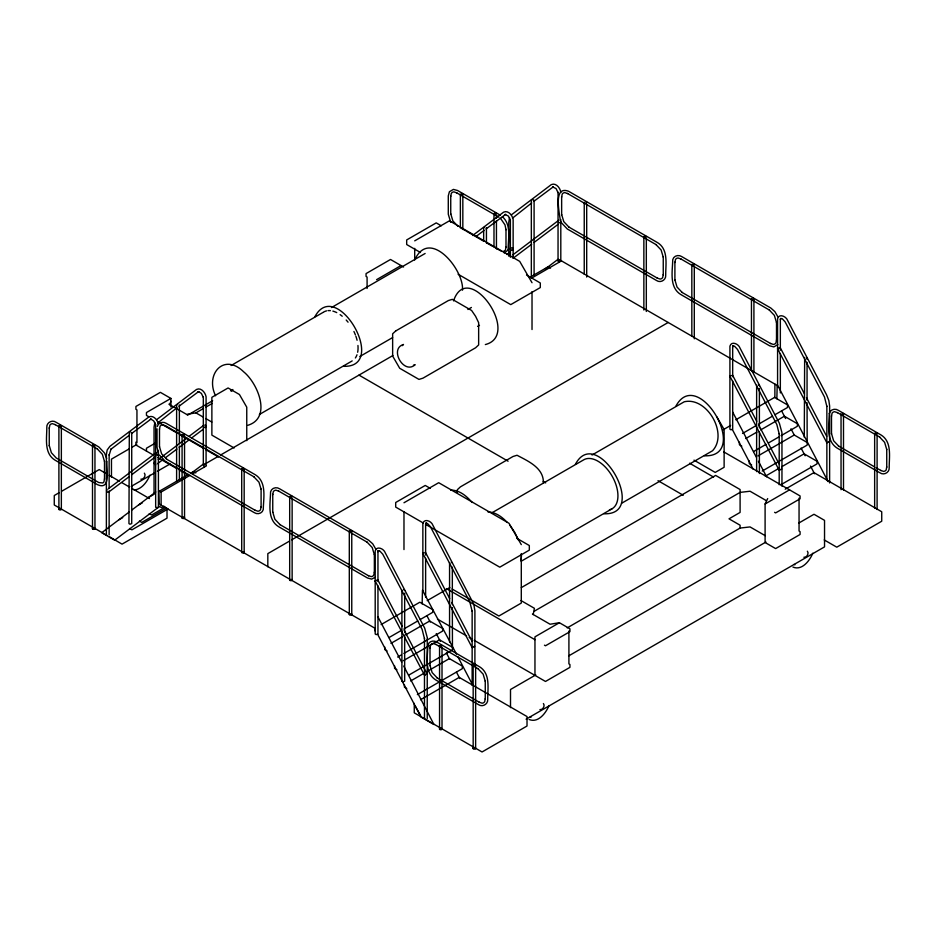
<?xml version="1.0" encoding="UTF-8"?>
<svg xmlns="http://www.w3.org/2000/svg" width="936" height="936" viewBox="0 0 936 936"><rect width="100%" height="100%" fill="white"/><g stroke="black" fill="none" stroke-linecap="round" stroke-linejoin="round"><path stroke-width="1.4" d="M109.138 455.107L111.045 449.023L110.659 449.467L129.32 435.263M559.096 262.209L559.166 259.541L777.196 385.421L776.857 398.759M49.257 428.208L49.842 425.073L50.93 424.078L52.334 423.634L55.341 424.687M104.504 478.834L103.919 481.958L102.831 482.964L98.771 482.555L56.242 457.996L51.386 452.731L49.257 445.548M159.494 429.308L160.079 426.184L161.167 425.178L162.571 424.745L165.578 425.798M261.097 506.704L260.5 509.827L259.424 510.834L258.008 511.267L255.013 510.214M272.75 494.699L273.347 491.575L274.423 490.569L275.827 490.136L278.834 491.189M374.353 572.095L373.756 575.219L372.68 576.225L371.276 576.658L368.269 575.605M450.742 196.408L451.327 193.284L452.404 192.278L453.82 191.845L456.826 192.898M453.55 300.877C467.941 258.231 522.183 335.205 485.339 344.565M430.01 648.028L430.607 644.904L431.683 643.898L433.099 643.465L436.094 644.518M505.99 247.046L505.393 250.169L503.416 251.503M508.154 249.853C508.014 238.972 511.758 225.026 502.398 216.684M485.257 698.665L484.672 701.789L483.596 702.796L482.18 703.228L479.173 702.175M561.647 197.133L562.243 193.998L563.32 193.003L564.724 192.559L567.731 193.612M520.907 560.524L521.539 555.317M663.25 274.517L662.653 277.653L661.577 278.647L660.173 279.092L657.166 278.039M674.903 262.525L675.5 259.389L676.576 258.383L677.992 257.95L680.987 259.003M776.506 339.908L775.921 343.044L774.832 344.038L773.428 344.471L770.422 343.418M831.496 416.239L832.081 413.115L833.169 412.109L834.573 411.676L837.58 412.729M886.743 466.865L886.158 470.001L885.07 470.995L883.666 471.44L880.659 470.387M169.697 404.726L170.902 401.275M533.204 614.589L534.397 608.295L520.954 600.526M377.957 551.749L378.565 550.625L378.167 551.07L379.77 550.953L382.765 554.206L422.113 629.331L424.476 638.762M425.623 524.23L426.219 523.107L425.821 523.552L427.436 523.435L430.42 526.687L469.767 601.813L472.142 611.243M732.677 346.952L733.286 345.829L732.888 346.273L734.491 346.156L737.486 349.409L776.833 424.534L779.197 433.965M780.343 319.433L780.94 318.31L780.542 318.766L782.157 318.638L785.14 321.89L824.487 397.016L826.862 406.446M154.849 422.44L154.042 427.132L154.042 454.732M509.57 217.643L508.763 222.347L508.763 256.171M157.318 426.5C158.219 422.545 163.192 421.141 166.374 423.423L255.423 474.833C267.041 482.204 263.437 498.151 263.262 509.523C262.373 513.478 257.388 514.87 254.206 512.589L165.169 461.179L159.424 455.107M231.66 391.248L232.865 389.528L230.584 390.839M314.847 316.824C336.34 276.061 389.458 368.07 343.418 366.304M415.245 258.851C430.209 228.208 464.244 270.048 462.478 290.195M575.418 464.291C596.899 423.528 650.017 515.537 603.977 513.77M675.815 406.318C698.069 364.35 751.854 457.517 704.387 455.809M149.959 475.207C147.069 481.865 141.874 489.247 134.094 490.055M548.999 705.592C545.945 712.986 538.188 723.352 529.109 719.48M799.052 498.186L799.052 531.028L800.081 531.625L800.081 534.479L775.628 548.59L765.098 542.517L765.098 503.977L767.695 498.572M812.834 553.188C809.78 560.582 802.012 570.948 792.944 567.064M157.751 422.943L176.986 407.745M512.472 218.158L531.695 202.948M777.828 344.6L773.826 346.917L769.626 345.805L680.577 294.395C668.959 287.013 672.563 271.066 672.738 259.705C673.627 255.75 678.612 254.346 681.794 256.628L770.831 308.038L774.891 311.641L777.875 316.813M425.903 674.458L424.499 675.113L375.196 581.045L375.699 580.706M473.569 646.94L472.154 647.607L422.861 553.527L423.353 553.188M424.499 675.113L425.599 674.435M404.048 629.963L427.015 673.78L426.512 674.131M780.624 469.661L779.208 470.317L729.916 376.249L730.408 375.909M828.29 442.155L826.874 442.81L777.582 348.73L778.073 348.391M156.64 419.667L196.548 389.435C201.135 387.223 205.382 392.699 206.084 396.794L206.084 465.169M511.36 214.87L551.269 184.638C555.949 182.415 560.371 188.113 560.804 192.348M129.32 432.128L128.946 523.61L129.964 524.195L131.719 523.61L131.719 432.724M804.656 357.412L804.281 437.217M402.188 345.676L403.498 344.46C388.849 348.871 404.013 375.149 415.163 364.666L413.455 365.192M375.336 577.173L371.662 579.103L367.474 577.98L278.425 526.57C266.795 519.199 270.41 503.252 270.574 491.891C271.475 487.925 276.448 486.533 279.63 488.814L368.679 540.224L372.727 543.816L375.722 548.999M131.344 433.731L150.918 419.141L153.703 420.907L155.657 424.932M179.01 406.224L198.572 391.622L201.369 393.389L203.323 397.414M108.248 488.849L156.394 452.556M108.634 492.125L129.262 476.576M131.555 474.844L155.633 456.698M158.207 459.599L186.861 438.001M189.154 436.281L204.06 425.049M157.435 463.741L163.168 459.424M165.461 457.704L176.927 449.058M179.221 447.326L189.54 439.557M191.833 437.826L203.299 429.191M472.657 235.486L503.603 212.156C508.201 209.945 512.448 215.409 513.139 219.515L513.139 258.289M476.225 236.352L484.041 230.467M486.065 228.946L505.639 214.344L505.054 214.461L508.423 216.111L510.377 220.135M533.719 201.427L553.293 186.826L552.708 186.943L556.078 188.592L558.043 192.617M159.143 506.715L114.672 540.177L101.731 532.701L129.32 511.91M131.613 510.178L155.75 491.985M193.003 471.896L203.358 464.092L204.446 464.338M504.235 252.954L511.115 247.759M506.914 254.498L510.354 251.901M512.928 254.814L558.78 220.252M513.302 258.09L531.648 244.261M533.941 242.529L558.008 224.394M545.431 268.831L558.078 259.295M377.629 579.805L375.196 581.045M474.178 646.612L474.669 646.261L473.909 646.589M781.232 469.334L781.735 468.983L780.963 469.31M828.898 441.815L829.39 441.464L828.629 441.792M414.706 240.856L449.444 220.802L519.702 261.366L532.022 282.719M170.902 406.985L170.902 398.42L146.449 412.542L146.449 415.397L148.976 416.848M376.588 279.665L401.041 265.555M231.087 365.508L323.236 312.308M331.484 307.546L425.131 253.48M129.168 448.894L111.466 459.12L111.466 477.266M131.695 447.431L136.761 444.518M187.34 415.315L212.636 400.713M168.901 404.176L186.556 414.367L195.905 412.858L203.475 408.494M206.002 407.031L212.308 403.393M59.26 492.64L54.265 495.518L54.265 504.984L106.996 535.439M61.753 491.201L99.228 469.568L105.499 473.183M155.072 443.243L146.449 448.227L146.449 451.082M132.105 485.878L154.873 472.738M157.4 471.276L170.048 463.975M259.366 414.496L352.193 360.91M359.775 356.534L392.594 337.58M467.871 309.5L471.405 307.464M217.959 456.534L204.106 464.525L204.106 467.45M220.475 455.083L392.98 355.481M148.508 497.496L153.504 494.617M158.5 491.728L188.475 474.423M190.979 472.984L193.471 471.545L195.823 472.902M529.46 277.559L548.192 266.748L550.543 268.106M138.657 504.925L142.412 502.761M161.121 492.02L161.121 505.171L159.143 503.638L158.804 490.686L161.121 492.02L190.055 475.312M192.57 473.85L206.423 465.859M531.274 278.308L561.471 260.875M118.966 519.772L122.71 517.608M163.952 506.13L161.46 507.569L159.097 506.212M477.629 326.395L479.478 325.318M165.344 507.055L151.609 514.987L149.257 513.63M166.737 507.991L141.757 522.417L139.405 521.059M168.129 508.927L131.906 529.835L129.554 528.477M289.224 541.265L267.825 553.621L267.825 566.771M291.739 539.815L668.175 322.475M403.978 502.761L438.703 482.707L508.973 523.271L521.293 544.623M491.646 512.975L583.807 459.775A28.279 16.333 60 0 1 613.267 478.273A28.279 16.333 60 0 1 609.418 509.804M592.055 455.013L684.204 401.801C706.902 396.361 728.547 433.871 712.495 450.789L621.598 503.275M381.104 624.581L419.831 602.222L432.771 609.699L432.771 612.296L420.276 619.503M735.825 419.784L774.879 397.238L774.879 384.088M427.167 600.655L449.842 587.562M723.083 429.811L730.63 425.447M389.06 637.533L401.544 630.314M404.048 628.875L417.784 620.942M521.2 561.237L612.085 508.763M742.529 433.45L756.265 425.529M758.757 424.078L772.504 416.146M774.996 414.706L787.492 407.499L787.492 404.902L774.54 397.426M390.955 643.371L402.199 636.878M405.943 634.725L429.671 621.024L442.623 628.489L442.623 631.086L403.896 653.445M745.676 438.575L756.92 432.093M760.664 429.928L784.391 416.227L797.343 423.692L797.343 426.289L781.104 435.661M397.66 657.049L401.404 654.884M753.62 451.526L766.116 444.319M768.608 442.88L778.6 437.112M521.305 587.621L715.642 475.418L740.095 489.54L740.095 512.425L729.004 518.825L740.095 525.225L740.095 528.068L567.216 627.88M403.299 660.722L439.522 639.814L452.462 647.291M758.02 455.926L794.243 435.018L807.183 442.494M408.751 675.125L452.462 649.888L452.334 607.534M762.22 471.042L807.183 445.091L807.054 402.737M410.658 680.963L424.394 673.031M426.886 671.592L449.374 658.605L462.314 666.081L462.314 668.678L417.351 694.641M765.379 476.167L779.115 468.234M781.607 466.795L804.094 453.82L817.034 461.284L817.034 463.882L780.811 484.789M534.397 611.138L740.095 492.383L750.052 491.236L766.444 500.701M420.51 699.765L459.225 677.407L527.015 716.543L527.015 726.02L482.052 751.971L414.262 712.834L414.262 703.369M785.21 489.2L813.946 472.61L881.735 511.758L881.735 521.223L836.772 547.174L824.218 539.932M415.198 705.99L420.662 715.595M544.46 645.185L545.489 645.782L569.942 631.66L569.942 628.805L559.412 622.732L534.959 636.843L534.959 675.382M765.098 503.977L789.551 489.856M535.801 674.903L510.506 689.504L510.506 707.651M568.678 655.914L765.952 542.026M798.829 523.037L814.004 514.274L824.534 520.357L824.534 546.881L526.09 719.187M779.606 347.736L777.582 348.73M731.332 375.593L729.916 376.249M424.277 552.872L422.861 553.527M426.243 674.107L427.015 673.78M531.695 199.824L533.087 199.602M484.684 227.12L483.666 227.705L483.666 241.383M177.618 404.399L176.611 404.984L176.611 481.49M158.055 507.64L155.657 507.265L155.657 424.57M247.818 425.307C272.154 417.947 257.786 383.233 243.688 371.849C223.926 352.369 204.984 374.224 215.572 395.741M559.412 622.732L550.052 624.23L532.409 614.039M740.095 528.068L750.052 526.921L765.18 535.649M129.964 431.917L130.701 431.917M450.661 490.09C459.494 489.949 466.713 496.138 472.142 502.492M487.96 511.922C495.507 512.097 502.141 516.894 507.066 522.288M803.884 557.259C806.68 557.926 809.347 553.305 807.37 551.21M140.868 479.209C143.676 479.875 146.344 475.254 144.366 473.16M539.92 709.593C542.716 710.26 545.384 705.639 543.406 703.544M758.382 384.708L759.388 385.726M451.316 561.986L452.334 563.004M403.662 589.505L404.668 590.522M501.743 251.339L495.284 247.888M567.38 193.413L656.265 244.729M680.636 258.804L769.521 310.12M568.632 226.921L657.517 278.238M681.888 292.313L770.773 343.629M500.315 215.163L457.622 190.523L453.422 189.4L449.409 191.716L448.285 195.916L448.285 214.204L450.672 222.206M456.475 192.699L499.005 217.246M837.229 412.519L879.758 437.077M461.448 228.349L465.485 230.677M466.409 231.215L483.772 241.242M486.591 242.869L492.804 246.46M838.48 446.027L874.458 466.807M876.037 467.719L881.01 470.586M441.242 225.787L436.223 222.885L406.68 239.944L406.68 244.53L420.475 252.498M526.512 275.008L540.306 282.976L540.306 287.563L510.752 304.621L458.09 274.213M741.78 446.133L739.428 444.775L739.428 442.178M751.631 464.935L749.28 463.577L749.28 460.98M403.568 267.017L390.511 259.471L366.058 273.593L366.058 276.436L367.087 277.033L367.087 288.464M723.75 451.866L800.081 495.94L800.081 498.794L775.628 512.905L774.598 512.308M693.974 460.149L715.221 472.411L724.125 467.275L724.125 429.484L716.812 416.812M689.575 463.215L713.571 477.079M657.996 480.671L683.257 495.261M794.137 564.396L794.875 564.829M358.991 375.114L508.096 461.202M543.184 481.455L545.688 482.906M430.256 488.335L425.248 485.445L395.694 502.503L395.694 507.09L423.283 523.013M516.789 538.294L529.32 545.536L529.32 550.122L499.777 567.181L425.786 524.464M170.902 398.42L160.372 392.348L135.919 406.458L135.919 409.313L136.948 409.909L136.948 442.74M195.905 412.858L203.241 417.093M205.686 418.509L211.805 422.042M234.14 447.981L211.875 435.123L211.875 397.32L228.091 387.96L239.44 394.512L246.753 407.183L246.753 440.669M452.065 588.99L498.888 616.017L521.293 603.077L521.293 553.574M165.227 425.599L254.112 476.915M278.483 490.99L367.368 542.295M157.833 421.972L176.822 432.923M179.349 434.386L203.393 448.274M205.92 449.736L218.579 457.037M446.378 588.557L534.959 639.697M166.479 459.108L255.364 510.424M279.735 524.488L368.62 575.804M154.042 455.458L135.919 444.998L135.919 442.143M157.833 457.657L176.822 468.608M179.349 470.071L188.206 475.184M437.51 619.129L466.619 635.93M469.158 637.393L471.685 638.855M474.213 640.318L545.489 681.466L569.942 667.345L569.942 664.49L568.912 663.893L568.912 631.063M54.99 424.488L97.519 449.046M435.743 644.319L478.273 668.866M131.262 486.427L131.999 486.849M530.303 716.812L531.04 717.233M161.121 505.171L374.868 628.185L374.868 630.782M109.266 475.359L119.317 481.162M121.82 482.613L129.355 486.966M131.871 488.405L149.444 498.56M436.995 677.828L479.524 702.374M387.071 650.929L384.708 649.572L384.708 646.975M396.911 669.731L394.559 668.374L394.559 665.777M406.762 688.522L404.41 687.164L404.41 684.567M109.126 536.585L122.054 544.132L167.017 518.17L167.017 508.704M769.216 309.945L774.376 315.385L776.506 322.569M655.96 244.553L661.12 249.994L663.25 257.178M682.204 292.488L677.032 287.048L674.903 279.852M879.454 436.901L884.614 442.342L886.743 449.526M568.936 227.097L563.776 221.656L561.647 214.473M838.785 446.215L833.625 440.774L831.496 433.579M458.032 226.383L452.872 220.943L450.742 213.747M367.064 542.12L372.224 547.56L374.353 554.755M253.796 476.728L258.968 482.169L261.097 489.364M477.968 668.69L483.128 674.131L485.257 681.326M280.039 524.675L274.88 519.234L272.75 512.039M166.784 459.284L161.624 453.843L159.494 446.647M437.311 678.003L432.139 672.563L430.01 665.367M97.215 448.859L102.375 454.299L104.504 461.495M806.68 357.412L807.054 359.342M500.596 218.462L505.007 224.909L505.99 229.706M561.577 222.932L567.321 229.004L656.37 280.414C660.395 283.421 666.303 280.016 665.707 275.02C665.648 264.315 668.62 249.421 657.575 242.646L568.526 191.236C553.071 185.468 559.435 212.601 560.278 220.229M509.886 525.248L514.706 532.327L518.415 540.037M780.097 347.396L804.41 393.787M806.434 397.66L826.687 436.316M777.945 385.854L828.161 481.689M781.572 410.822L785.608 418.532M790.99 428.805L794.348 435.228M801.076 448.063L805.124 455.774M810.506 466.046L814.542 473.756M732.432 374.915L756.744 421.305M758.768 425.166L779.033 463.835M732.642 412.004L756.393 457.33M758.429 461.214L766.572 476.763M732.233 429.273L753.094 469.088M425.377 552.193L449.69 598.584M451.714 602.445L471.966 641.113M456.475 654.1L422.475 590.207L422.136 603.931M457.833 656.698L472.762 685.187M426.851 615.619L430.209 622.042M436.27 633.602L440.306 641.3M446.367 652.86L449.725 659.283M456.452 672.13L459.822 678.553M377.711 579.712L402.024 626.102M377.922 616.801L401.684 662.126M403.72 666.011L433.918 724.487L420.966 717.011L377.512 634.07M158.125 452.404L157.037 447.104L157.037 428.817M106.692 458.488L104.575 453.036L98.83 446.963L56.137 422.311C52.112 419.305 46.203 422.709 46.8 427.705C46.847 438.411 43.887 453.293 54.931 460.079L97.625 484.719C111.747 490.99 105.943 467.064 106.961 461.401M158.418 424.312C157.728 420.205 153.481 414.742 148.894 416.941L109.91 446.32L107.184 449.959L106.376 454.65L106.376 534.947M781.946 432.654L779.384 423.271L739.966 348.005C738.679 343.957 731.425 340.622 729.916 346.191L729.916 429.226L730.922 429.811L732.677 429.226L732.677 381.092M427.225 637.451L424.663 628.068L385.246 552.802C383.959 548.753 376.705 545.419 375.196 550.988L375.196 634.023L376.214 634.608L377.957 634.023L377.957 585.889M886.743 449.175L886.743 467.275M877.102 435.065L877.102 509.5M874.645 508.037L874.645 433.228A1.275 0.737 0 0 0 875.768 434.152A1.275 0.737 0 0 0 877.149 433.356A1.275 0.737 0 0 0 875.546 432.713M843.5 415.666L843.5 490.09M841.043 489.715L841.043 413.829A1.275 0.737 0 0 0 842.599 414.73M831.496 415.83L831.496 433.93M829.624 482.964L829.624 406.002L828.84 400.526L826.582 394.828L787.621 320.486C786.334 316.438 779.08 313.104 777.582 318.673L777.582 387.118M826.862 406.025L826.862 480.484M807.054 362.361L807.054 400.245M781.958 433.52L781.958 486.217M780.343 318.93L780.343 350.228M780.343 353.574L780.343 392.956M779.197 433.543L779.197 484.778M776.506 322.218L776.506 340.318M759.388 388.428L759.388 427.764M759.388 431.695L759.388 473.522M756.627 385.293L756.627 471.604M753.913 300.245L753.913 372.142M751.456 370.679L751.456 298.795A1.275 0.737 0 0 0 753.012 299.684M732.677 346.449L732.677 376.717M694.29 265.824L694.29 338.797M691.833 336.258L691.833 264.361A1.275 0.737 0 0 0 693.389 265.262M674.903 262.115L674.903 280.215M663.25 256.827L663.25 274.927M646.32 238.516L646.32 311.477M643.863 310.027L643.863 236.668A1.275 0.737 0 0 0 645.43 237.569M586.696 204.083L586.696 277.056M584.24 274.143L584.24 202.246A1.275 0.737 0 0 0 585.796 203.147M561.647 196.724L561.647 214.824M560.804 219.539L560.804 261.401M558.043 192.254L558.043 261.401M543.36 482.777C543.851 467.93 528.056 461.132 517.035 455.259L513.033 456.487L460.407 486.872L457.353 489.715L457.353 492.5M534.093 200.187L534.093 275.278M532.022 291.669L532.022 329.53M531.332 200.187L531.332 276.693M510.377 219.773L510.377 257.26M505.99 229.343L505.99 247.443M496.443 215.292L496.443 218.205M496.443 220.744L496.443 248.859M493.986 247.396L493.986 213.455A1.275 0.737 0 0 0 495.542 214.356M486.439 227.705L486.439 243.079M485.257 680.963L485.257 699.063M475.628 666.479L475.628 748.589M474.903 664.946L474.903 610.798L473.838 604.363L432.9 525.283C431.613 521.235 424.359 517.9 422.861 523.47L422.861 591.915M473.171 748.589L473.171 665.016A1.275 0.737 0 0 0 474.727 665.917M472.142 610.822L472.142 685.281M462.829 195.507L462.829 229.449M460.372 227.998L460.372 194.044A1.275 0.737 0 0 0 461.928 194.945M452.334 567.157L452.334 604.644M450.742 196.01L450.742 214.11M449.561 562.571L449.561 642.014M442.014 647.08L442.014 729.179M439.557 729.179L439.557 645.618A1.275 0.737 0 0 0 441.125 646.519M430.01 647.63L430.01 665.73M427.237 638.317L427.237 718.602M425.623 523.727L425.623 555.025M425.623 558.371L425.623 597.32M424.476 638.34L424.476 718.602M414.706 248.356L414.706 260.009M404.668 593.225L404.668 632.56M404.668 635.053L404.668 681.197L402.913 681.782L401.907 681.197L401.907 590.09M403.978 511.711L403.978 549.572M377.957 551.245L377.957 581.513M374.353 554.404L374.353 572.493M351.76 532.432L351.76 614.543M349.303 614.543L349.303 530.969A1.275 0.737 0 0 0 350.86 531.87M292.137 498.01L292.137 580.109M289.68 580.109L289.68 496.548A1.275 0.737 0 0 0 291.236 497.449M272.75 494.302L272.75 512.39M261.097 489.013L261.097 507.113M244.167 470.691L244.167 552.415M241.71 468.854L241.71 552.415M203.323 397.051L203.323 465.169M184.544 436.27L184.544 517.994M182.087 517.994L182.087 434.433A1.275 0.737 0 0 0 183.643 435.334M179.373 404.984L179.373 443.664M179.373 446.062L179.373 480.074M159.494 428.91L159.494 447.01M158.418 450.391L158.418 507.265M154.042 456.616L154.042 494.36M109.138 454.674L109.138 488.498M109.138 534.947L109.138 490.967A1.427 1.17 53 0 1 107.371 492.032A1.427 1.17 53 0 1 107.102 489.715M104.504 461.144L104.504 479.244M94.957 446.706L94.957 528.805M92.5 445.243L92.5 528.805M61.355 427.682L61.355 509.406M58.898 509.406L58.898 425.845A1.275 0.737 0 0 0 60.454 426.746M49.257 427.799L49.257 445.899M323.915 311.922A28.279 16.333 60 0 1 326.582 310.869M328.056 310.635A28.279 16.333 60 0 1 330.396 310.658M332.877 311.115A28.279 16.333 60 0 1 336.749 312.612M340.142 314.648A28.279 16.333 60 0 1 342.213 316.228M346.191 320.018A28.279 16.333 60 0 1 348.052 322.183M353.925 331.508A28.279 16.333 60 0 1 355.376 334.866M355.867 336.211A28.279 16.333 60 0 1 357.072 340.259M357.95 345.489A28.279 16.333 60 0 1 357.669 352.252M356.99 354.767A28.279 16.333 60 0 1 355.376 357.961M441.125 728.29A1.275 0.737 0 0 1 441.827 729.413A1.275 0.737 0 0 1 439.745 729.413A1.275 0.737 0 0 1 440.458 728.29M440.458 645.103A1.275 0.737 0 0 1 441.687 645.29M475.301 747.876A1.275 0.737 0 0 1 475.125 748.999A1.275 0.737 0 0 1 473.242 748.706A1.275 0.737 0 0 1 474.072 747.688M474.072 664.501A1.275 0.737 0 0 1 475.628 665.016M291.798 579.407A1.275 0.737 0 0 1 291.236 580.636A1.275 0.737 0 0 1 289.68 579.735M290.569 496.033A1.275 0.737 0 0 1 292.137 496.548M351.433 613.829A1.275 0.737 0 0 1 351.433 614.87A1.275 0.737 0 0 1 349.631 614.87A1.275 0.737 0 0 1 349.631 613.829M350.204 530.455A1.275 0.737 0 0 1 351.76 531.355M94.056 527.916A1.275 0.737 0 0 1 94.77 529.039A1.275 0.737 0 0 1 92.687 529.039A1.275 0.737 0 0 1 93.401 527.916M94.056 446.144A1.275 0.737 0 0 1 92.828 444.916M93.401 444.729A1.275 0.737 0 0 1 94.63 444.916M61.015 508.693A1.275 0.737 0 0 1 61.015 509.734A1.275 0.737 0 0 1 59.225 509.734A1.275 0.737 0 0 1 59.225 508.693M59.787 425.318A1.275 0.737 0 0 1 60.454 425.318M61.355 425.845A1.275 0.737 0 0 1 61.355 426.219M243.84 551.713A1.275 0.737 0 0 1 243.84 552.755A1.275 0.737 0 0 1 242.038 552.755A1.275 0.737 0 0 1 242.038 551.713M243.266 469.755A1.275 0.737 0 0 1 241.675 468.983A1.275 0.737 0 0 1 243.477 468.374A1.275 0.737 0 0 1 243.84 469.568M183.643 517.093A1.275 0.737 0 0 1 184.357 518.228A1.275 0.737 0 0 1 182.274 518.228A1.275 0.737 0 0 1 182.988 517.093M183.643 433.906A1.275 0.737 0 0 1 184.544 434.807M158.172 453.188A1.427 1.17 53 0 1 157.634 455.083A1.427 1.17 53 0 1 155.903 453.667M205.312 425.143A1.427 1.17 53 0 1 205.592 427.459A1.427 1.17 53 0 1 203.568 426.149M155.68 464.736A1.427 1.17 53 0 1 154.768 462.197M494.875 212.928A1.275 0.737 0 0 1 496.443 213.829M461.928 193.53A1.275 0.737 0 0 1 462.829 194.044M644.202 236.34A1.275 0.737 0 0 1 645.992 236.34M646.32 236.668A1.275 0.737 0 0 1 646.32 237.054M586.369 201.919A1.275 0.737 0 0 1 586.696 202.632M560.804 221.551A1.427 1.17 53 0 1 559.693 222.791A1.427 1.17 53 0 1 558.289 221.352M512.378 247.864A1.427 1.17 53 0 1 513.045 249.725A1.427 1.17 53 0 1 511.384 250.076A1.427 1.17 53 0 1 510.717 248.215M842.599 413.302A1.275 0.737 0 0 1 843.5 414.203M693.389 263.847A1.275 0.737 0 0 1 694.29 264.361M753.012 298.268A1.275 0.737 0 0 1 753.913 299.169M427.846 645.22C427.67 656.581 424.066 672.528 435.685 679.91L478.378 704.551C482.403 707.569 488.311 704.153 487.714 699.157C487.668 688.451 490.628 673.569 479.583 666.795L436.901 642.143C433.719 639.861 428.735 641.265 427.846 645.22M829.319 413.42C829.156 424.792 825.54 440.739 837.17 448.11L879.863 472.762C883.888 475.769 889.797 472.364 889.2 467.368C889.153 456.663 892.113 441.769 881.068 434.994L838.375 410.354C835.193 408.073 830.22 409.465 829.319 413.42M395.706 330.958L392.64 333.801L392.64 356.054L399.695 368.269L418.965 379.396L422.967 378.167L475.593 347.782L478.647 344.939L478.647 322.686L475.593 316.31L471.604 310.471L452.322 299.344L448.332 300.573L395.706 330.958M733.391 345.969L732.794 346.086L733.426 345.969M426.325 523.247L425.74 523.364L426.36 523.247M378.67 550.766L378.074 550.883L378.706 550.766M198.572 391.622L197.987 391.739L198.643 391.681M150.918 419.141L150.333 419.258L150.977 419.199"/></g></svg>
